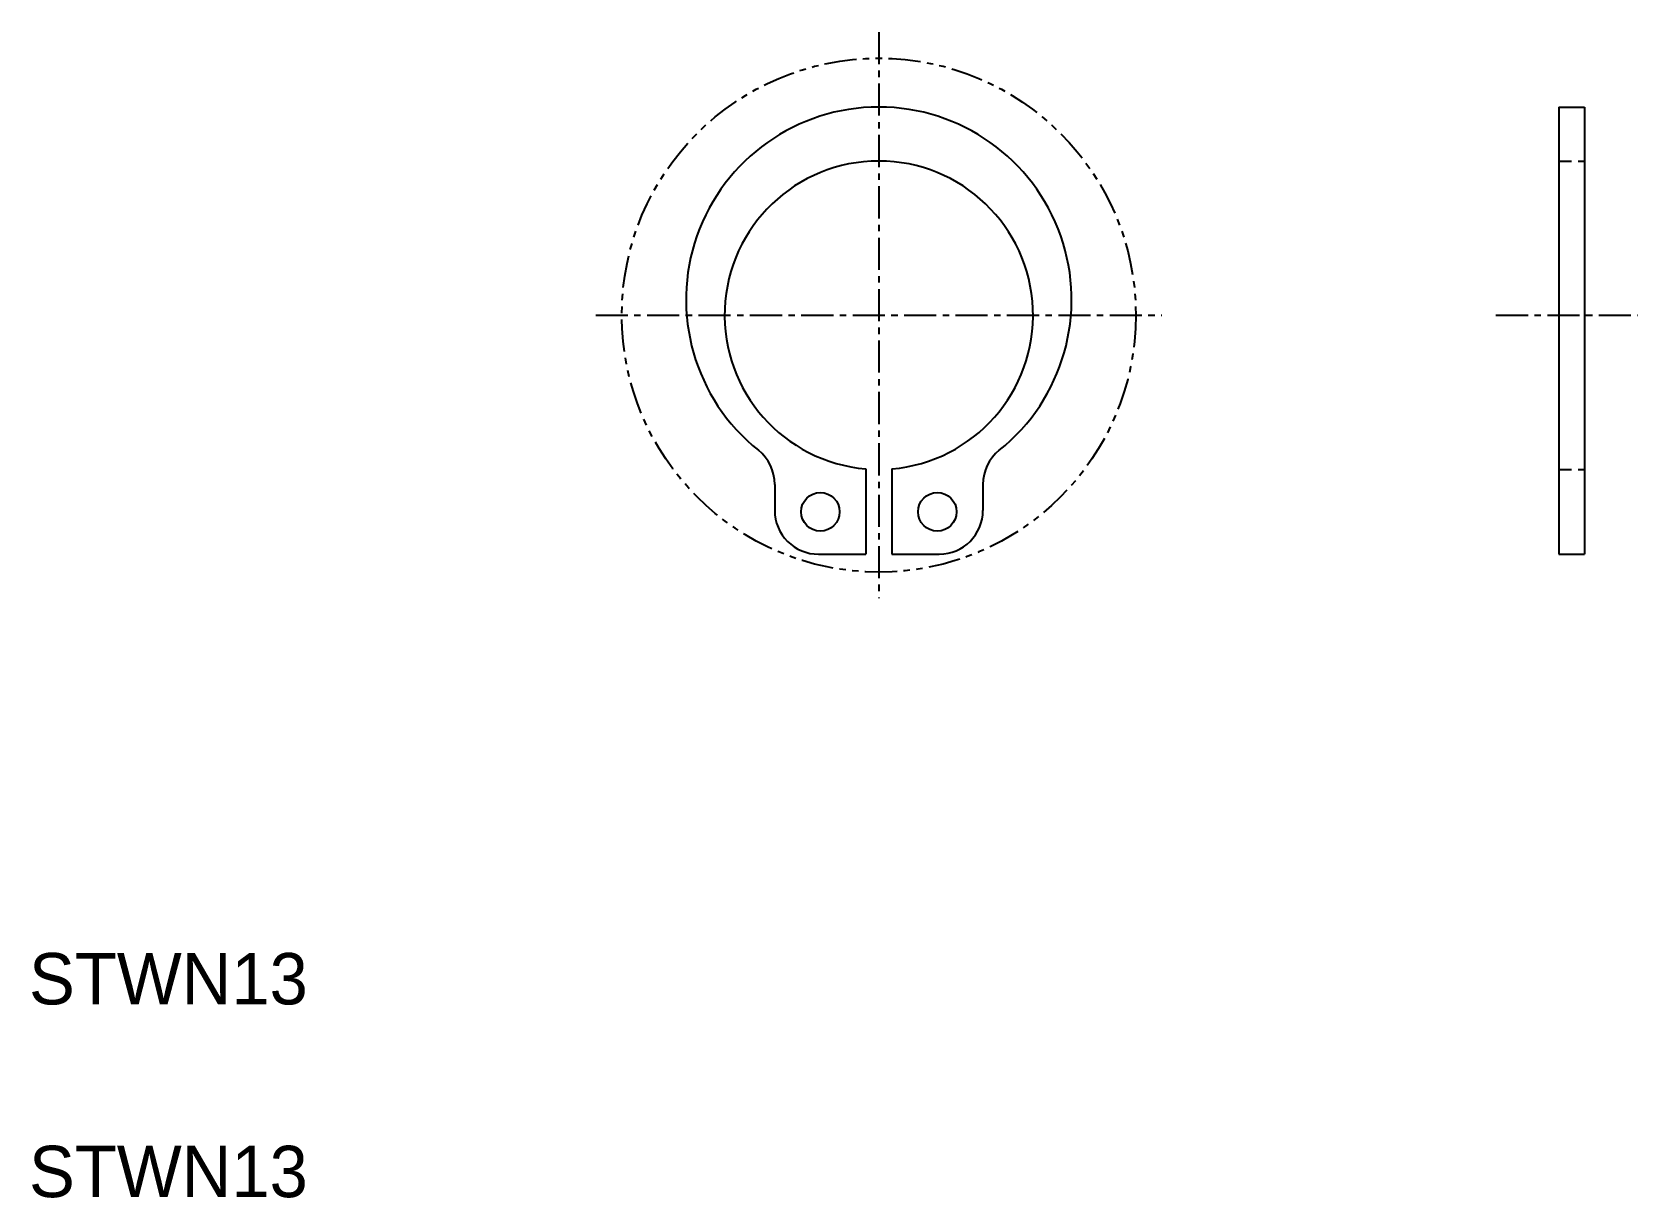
# Model space of a CAD drawing. Extents: x 75.8 to 138.3, y 81.3 to 126.6.
import ezdxf

# ---------------------------------------------------------------- set-up
doc = ezdxf.new("R2010")
doc.units = 0
for name, pattern in [('CENTER', [2, 1.25, -0.25, 0.25, -0.25]), ('DASHED', [0.75, 0.5, -0.25]), ('PHANTOM', [2.5, 1.25, -0.25, 0.25, -0.25, 0.25, -0.25])]:
    doc.linetypes.add(name, pattern=pattern)
doc.layers.get('0').update_dxf_attribs({"linetype": 'CONTINUOUS'})
doc.layers.add('CENTER', color=1, linetype='CENTER')

msp = doc.modelspace()

# ---------------------------------------------------------------- linework, layer by layer
at = {"color": 7, "linetype": 'CONTINUOUS'}
for p, q in [((135.235, 123.725), (135.235, 106.325)), ((135.235, 123.725), (136.235, 123.725)), ((136.235, 123.725), (136.235, 106.325)), ((108.283, 109.646), (108.283, 106.325)), ((109.283, 109.646), (109.283, 106.325)), ((104.733, 109.043), (104.733, 108.025)), ((109.283, 108.815), (109.283, 108.816)), ((112.833, 109.043), (112.833, 108.025)), ((109.283, 107.985), (109.283, 107.985)), ((106.433, 106.325), (108.283, 106.325)), ((109.283, 106.325), (111.133, 106.325)), ((135.235, 106.325), (136.235, 106.325))]:
    msp.add_line(p, q, dxfattribs=at)
at = {"color": 3, "linetype": 'DASHED'}
for p, q in [((135.235, 121.625), (136.235, 121.625)), ((135.235, 109.625), (136.235, 109.625))]:
    msp.add_line(p, q, dxfattribs=at)
at = {"color": 3, "linetype": 'PHANTOM'}
msp.add_circle((108.783, 115.625), 10, dxfattribs=at)
at = {"color": 7, "linetype": 'CONTINUOUS'}
for centre in [(106.508, 107.975), (111.058, 107.975)]:
    msp.add_circle(centre, 0.75, dxfattribs=at)
for centre, radius, start, end in [((108.783, 116.225), 7.5, 308.68219, 231.31783), ((108.783, 115.625), 6, 274.78019, 265.2198), ((103.033, 109.043), 1.7, 0, 51.31781), ((114.533, 109.043), 1.7, 128.68218, 180.00001), ((106.433, 108.025), 1.7, 179.99999, 270), ((111.133, 108.025), 1.7, 270, 0)]:
    msp.add_arc(centre, radius, start, end, dxfattribs=at)
at = {"layer": 'CENTER', "color": 1, "linetype": 'CENTER'}
for p, q in [((108.783, 126.641), (108.783, 104.609)), ((97.767, 115.625), (119.799, 115.625)), ((132.794, 115.625), (138.314, 115.625))]:
    msp.add_line(p, q, dxfattribs=at)

# ---------------------------------------------------------------- texts
at = {"color": 7, "linetype": 'CONTINUOUS'}
for p in [(75.72, 88.805), (75.72, 81.305)]:
    msp.add_text('STWN13', height=2, dxfattribs=at).set_placement(p)

doc.saveas('drawing.dxf')
